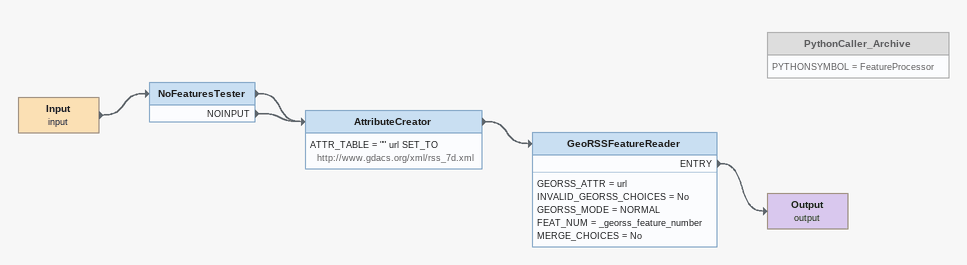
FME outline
Input (input)
    -> NoFeaturesTester
NoFeaturesTester
    NOINPUT -> AttributeCreator
    -> AttributeCreator
AttributeCreator
    ATTR_TABLE = "" url SET_TO http://www.gdacs.org/xml/rss_7d.xml
    -> GeoRSSFeatureReader
GeoRSSFeatureReader
    GEORSS_ATTR = url
    INVALID_GEORSS_CHOICES = No
    GEORSS_MODE = NORMAL
    FEAT_NUM = _georss_feature_number
    MERGE_CHOICES = No
    ENTRY -> Output (output)
Output (output)
PythonCaller_Archive [off]
    PYTHONSYMBOL = FeatureProcessor
